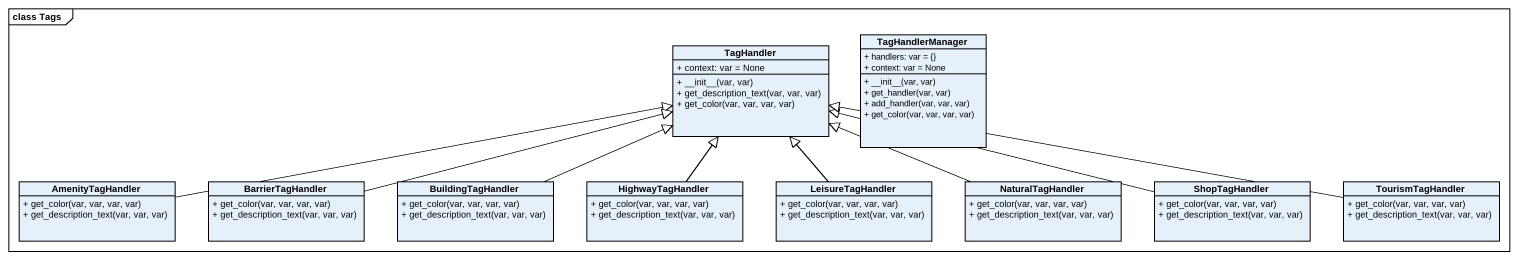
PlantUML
@startuml
mainframe class Tags
hide circle
hide empty members
skinparam classAttributeIconSize 0
class TagHandler {
  + context: var = None
  + ~__init~__(var, var)
  + get_description_text(var, var, var)
  + get_color(var, var, var, var)
}
class TagHandlerManager {
  + handlers: var = {}
  + context: var = None
  + ~__init~__(var, var)
  + get_handler(var, var)
  + add_handler(var, var, var)
  + get_color(var, var, var, var)
}
class AmenityTagHandler {
  + get_color(var, var, var, var)
  + get_description_text(var, var, var)
}
class BarrierTagHandler {
  + get_color(var, var, var, var)
  + get_description_text(var, var, var)
}
class BuildingTagHandler {
  + get_color(var, var, var, var)
  + get_description_text(var, var, var)
}
class HighwayTagHandler {
  + get_color(var, var, var, var)
  + get_description_text(var, var, var)
}
class LeisureTagHandler {
  + get_color(var, var, var, var)
  + get_description_text(var, var, var)
}
class NaturalTagHandler {
  + get_color(var, var, var, var)
  + get_description_text(var, var, var)
}
class ShopTagHandler {
  + get_color(var, var, var, var)
  + get_description_text(var, var, var)
}
class TourismTagHandler {
  + get_color(var, var, var, var)
  + get_description_text(var, var, var)
}
AmenityTagHandler -right-|> TagHandler
BarrierTagHandler -right-|> TagHandler
BuildingTagHandler -right-|> TagHandler
HighwayTagHandler -up-|> TagHandler
LeisureTagHandler -up-|> TagHandler
NaturalTagHandler -left-|> TagHandler
ShopTagHandler -left-|> TagHandler
TourismTagHandler -left-|> TagHandler
@enduml
